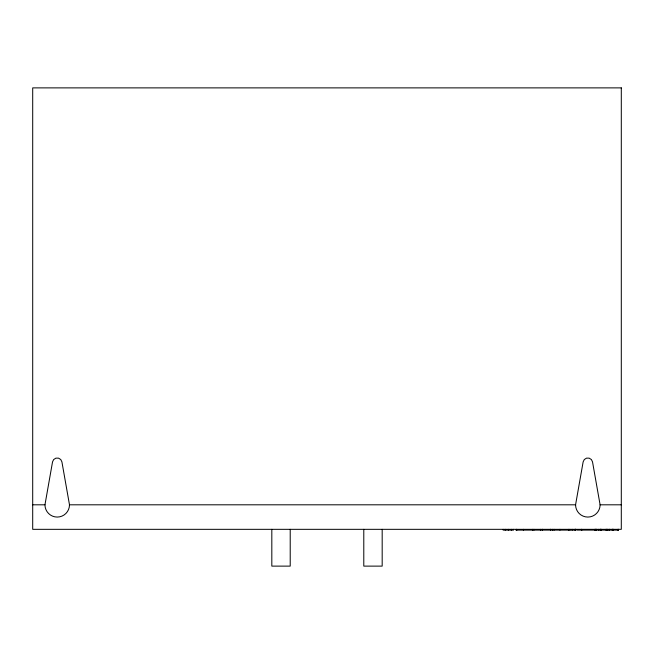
<?xml version="1.0" encoding="UTF-8"?>
<svg xmlns="http://www.w3.org/2000/svg" width="654" height="654" viewBox="0 0 654 654"><rect width="100%" height="100%" fill="white"/><g stroke="black" fill="none" stroke-linecap="round" stroke-linejoin="round"><path stroke-width="0.98" d="M44.962 504.806L52.533 461.887A4.766 4.766 0 0 1 61.917 461.887L69.487 504.806A12.262 12.262 0 0 1 57.225 517.069A12.262 12.262 0 0 1 44.962 504.806L32.7 504.806M575.569 504.806L583.139 461.887A4.766 4.766 0 0 1 592.524 461.887L600.094 504.806A12.262 12.262 0 0 1 587.832 517.069A12.262 12.262 0 0 1 575.569 504.806L69.487 504.806M600.094 504.806L621.3 504.806M515.916 530.1L575.7 530.1L575.7 529.331M576.779 530.1L618.504 530.1L618.447 529.331M618.275 529.331L618.275 530.1M617.826 529.331L617.826 530.1M613.035 529.331L613.035 530.1M612.79 529.331L612.79 530.1M612.373 529.331L612.373 530.1M612.209 529.331L612.209 530.1M609.373 529.331L609.373 530.1M609.242 529.331L609.242 530.1M607.844 529.331L607.844 530.1M607.615 529.331L607.492 530.1M606.691 529.331L606.773 530.1M606.438 529.331L606.438 530.1M605.906 529.331L605.906 530.1M601.23 529.331L601.23 530.1M601.018 529.331L601.018 530.1M600.429 529.331L600.429 530.1M600.372 529.331L600.372 530.1M600.176 529.331L600.2 530.1M598.729 529.331L598.68 530.1M596.211 529.331L596.211 530.1M596.162 529.331L596.162 530.1M596.015 529.331L596.015 530.1M595.769 529.331L595.769 530.1M595.189 529.331L595.189 530.1M594.887 529.331L594.887 530.1M581.782 529.331L581.782 530.1M581.684 529.331L581.684 530.1M575.585 529.331L575.585 530.1M575.324 529.331L575.25 530.1M575.029 529.331L575.029 530.1M572.225 529.331L572.225 530.1M569.863 529.331L569.863 530.1M568.391 529.331L568.49 530.1M559.938 529.331L559.938 530.1M554.093 529.331L554.093 530.1M552.622 529.331L552.622 530.1M550.586 529.331L550.586 530.1M550.513 529.331L550.513 530.1M542.37 529.331L542.37 530.1M542.231 529.331L542.305 530.1M540.359 529.331L540.441 530.1M533.95 529.331L533.95 530.1M532.569 529.331L532.65 530.1M523.347 529.331L523.347 530.1M516.766 529.331L516.766 530.1M516.693 529.331L516.693 530.1M513.537 529.331L513.537 530.1L503.147 530.1L503.147 529.331M511.379 529.331L511.379 530.1M508.371 529.331L508.371 530.1M505.264 529.331L505.264 530.1M382.181 529.331L382.181 566.119L363.788 566.119L363.788 529.331M290.212 529.331L290.212 566.119L271.819 566.119L271.819 529.331M621.3 87.881L32.7 87.881L32.7 529.331L621.3 529.331L621.3 87.881M613.239 530.1L613.239 529.331L613.19 530.1"/></g></svg>
